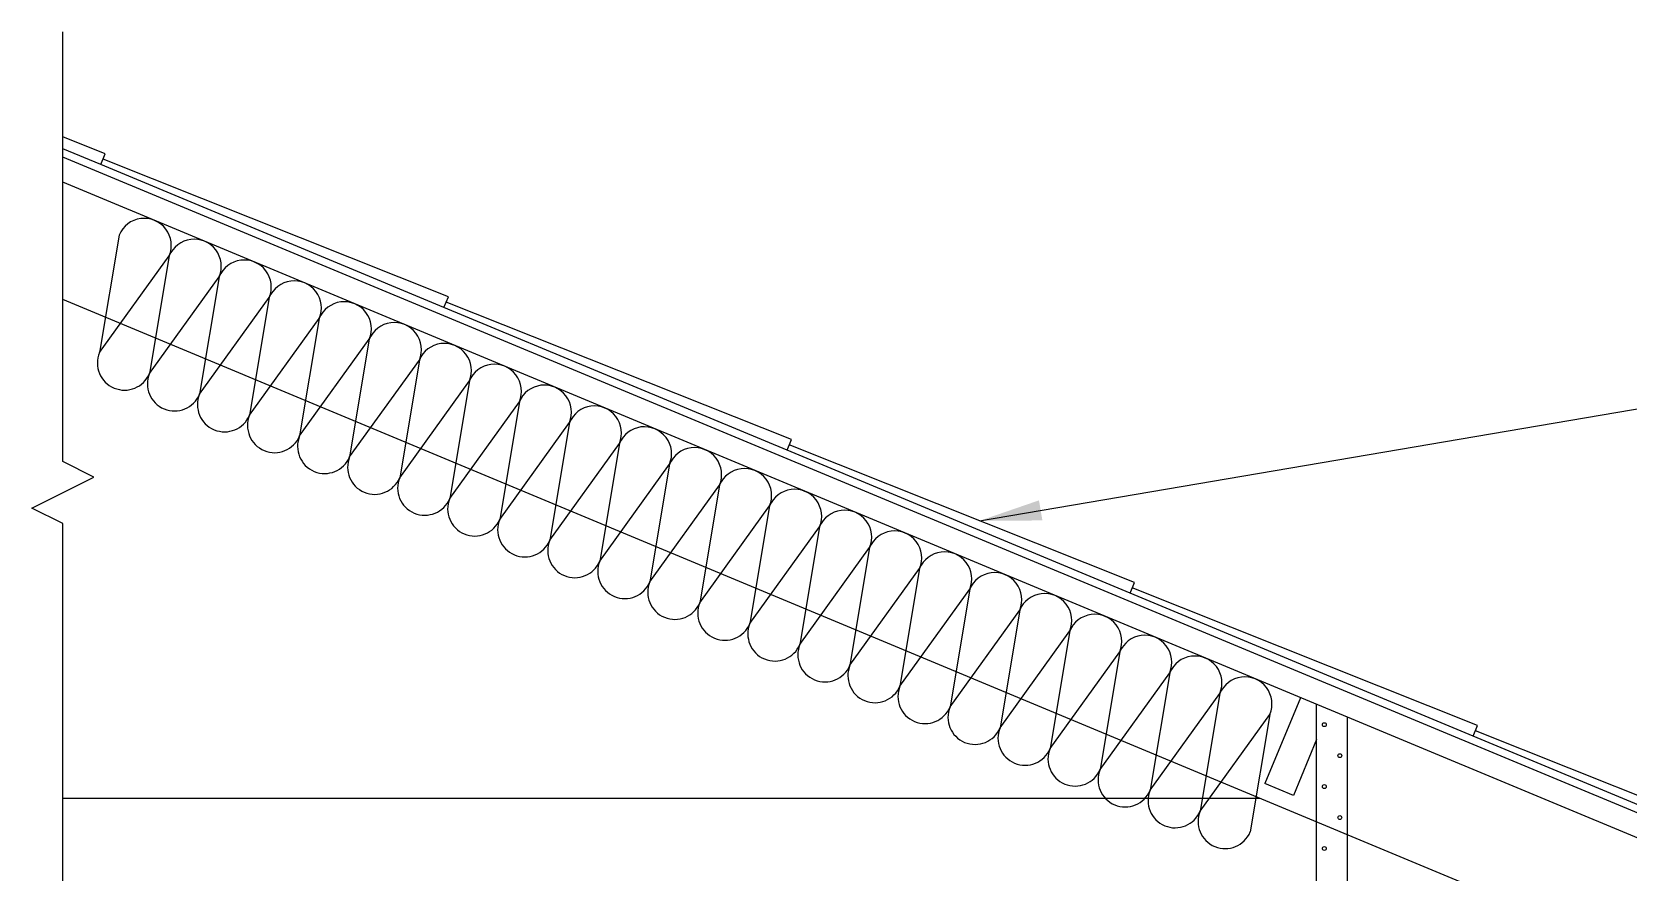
# Model space of a CAD drawing. Header units: inches. Extents: x -16 to 132, y -110 to 84.
# Drawn here: x 21.1 to 72.7, y 57.2 to 84.3 of the extents above; entities that cross this region are included whole.
import ezdxf

# ---------------------------------------------------------------- set-up
doc = ezdxf.new("R2010")
doc.units = ezdxf.units.IN
doc.header["$MEASUREMENT"] = 0
for name, color, linetype in [('LAYER 12', 12, 'Continuous'), ('LAYER 3', 3, 'Continuous'), ('LAYER 5', 5, 'Continuous'), ('LAYER 8', 8, 'Continuous')]:
    doc.layers.add(name, color=color, linetype=linetype)
doc.styles.add('NOTES', font='simplex.shx', dxfattribs={"height": 1})
doc.dimstyles.new('DIM-16', dxfattribs={"dimscale": 16, "dimtxt": 0.09375, "dimasz": 0.125, "dimexe": 0.1875, "dimexo": 0.0625, "dimgap": 0.0625, "dimtad": 0, "dimtih": 1, "dimtoh": 1, "dimdec": 4, "dimzin": 3, "dimdsep": 46, "dimlunit": 4, "dimtxsty": 'NOTES', "dimcen": 0.0625, "dimclrt": 4, "dimadec": 0, "dimazin": 0, "dimtfac": 1, "dimtdec": 4, "dimtofl": 0, "dimtmove": 0, "dimatfit": 3, "dimfxl": 1, "dimfrac": 2, "dimtolj": 1, "dimtzin": 0, "dimarcsym": 0})

msp = doc.modelspace()

# ---------------------------------------------------------------- linework, layer by layer
at = {"layer": 'LAYER 12'}
for p, q in [((23.94143, 77.76648), (23.30681, 73.9684)), ((23.30681, 73.9684), (25.55681, 77.0934)), ((25.55681, 77.0934), (24.9222, 73.29533)), ((24.9222, 73.29533), (27.1722, 76.42033)), ((27.1722, 76.42033), (26.53758, 72.62225)), ((26.53758, 72.62225), (28.78758, 75.74725)), ((28.78758, 75.74725), (28.15296, 71.94917)), ((28.15296, 71.94917), (30.40296, 75.07417)), ((30.40296, 75.07417), (29.76835, 71.2761)), ((29.76835, 71.2761), (32.01835, 74.4011)), ((32.01835, 74.4011), (31.38373, 70.60302)), ((31.38373, 70.60302), (33.63373, 73.72802)), ((33.63373, 73.72802), (32.99912, 69.92994)), ((32.99912, 69.92994), (35.24912, 73.05494)), ((35.24912, 73.05494), (34.6145, 69.25687)), ((34.6145, 69.25687), (36.8645, 72.38187)), ((36.8645, 72.38187), (36.22989, 68.58379)), ((36.22989, 68.58379), (38.47989, 71.70879)), ((38.47989, 71.70879), (37.84527, 67.91071)), ((37.84527, 67.91071), (40.09527, 71.03571)), ((40.09527, 71.03571), (39.46066, 67.23763)), ((39.46066, 67.23763), (41.71066, 70.36263)), ((41.71066, 70.36263), (41.07604, 66.56456)), ((41.07604, 66.56456), (43.32604, 69.68956)), ((43.32604, 69.68956), (42.69143, 65.89148)), ((42.69143, 65.89148), (44.94143, 69.01648)), ((44.94143, 69.01648), (44.30681, 65.2184)), ((44.30681, 65.2184), (46.55681, 68.3434)), ((46.55681, 68.3434), (45.9222, 64.54533)), ((45.9222, 64.54533), (48.1722, 67.67033)), ((48.1722, 67.67033), (47.53758, 63.87225)), ((47.53758, 63.87225), (49.78758, 66.99725)), ((49.78758, 66.99725), (49.15296, 63.19917)), ((49.15296, 63.19917), (51.40296, 66.32417)), ((51.40296, 66.32417), (50.76835, 62.5261)), ((50.76835, 62.5261), (53.01835, 65.6511)), ((53.01835, 65.6511), (52.38373, 61.85302)), ((52.38373, 61.85302), (54.63373, 64.97802)), ((54.63373, 64.97802), (53.99912, 61.17994)), ((53.99912, 61.17994), (56.24912, 64.30494)), ((56.24912, 64.30494), (55.6145, 60.50687)), ((55.6145, 60.50687), (57.8645, 63.63187)), ((57.8645, 63.63187), (57.22989, 59.83379)), ((57.22989, 59.83379), (59.47989, 62.95879)), ((59.47989, 62.95879), (58.84527, 59.16071)), ((62.08423, 62.82156), (60.93039, 60.05233)), ((62.60458, 56.89345), (62.60458, 62.60475)), ((58.84527, 59.16071), (61.09527, 62.28571)), ((61.09527, 62.28571), (60.46066, 58.48763)), ((63.60458, 51.07022), (63.60458, 62.18809)), ((62.60458, 61.47038), (61.85347, 59.66771)), ((61.85347, 59.66771), (60.93039, 60.05233))]:
    msp.add_line(p, q, dxfattribs=at)
for centre in [(62.85458, 61.95266), (63.35458, 60.95266), (62.85458, 59.95266), (63.35458, 58.95266), (62.85458, 57.95266)]:
    msp.add_circle(centre, 0.0625, dxfattribs=at)
for centre, start, end in [((24.74912, 77.42994), 337.380135, 157.380135), ((26.3645, 76.75687), 337.380135, 157.380135), ((27.97989, 76.08379), 337.380135, 157.380135), ((29.59527, 75.41071), 337.380135, 157.380135), ((31.21066, 74.73763), 337.380135, 157.380135), ((32.82604, 74.06456), 337.380135, 157.380135), ((34.44143, 73.39148), 337.380135, 157.380135), ((24.1145, 73.63187), 157.380135, 337.380135), ((25.72989, 72.95879), 157.380135, 337.380135), ((36.05681, 72.7184), 337.380135, 157.380135), ((37.6722, 72.04533), 337.380135, 157.380135), ((27.34527, 72.28571), 157.380135, 337.380135), ((39.28758, 71.37225), 337.380135, 157.380135), ((28.96066, 71.61263), 157.380135, 337.380135), ((30.57604, 70.93956), 157.380135, 247.380135), ((40.90296, 70.69917), 337.380135, 157.380135), ((42.51835, 70.0261), 337.380135, 157.380135), ((30.57604, 70.93956), 247.380135, 337.380135), ((32.19143, 70.26648), 157.380135, 337.380135), ((44.13373, 69.35302), 337.380135, 157.380135), ((33.80681, 69.5934), 157.380135, 337.380135), ((35.4222, 68.92033), 157.380135, 337.380135), ((45.74912, 68.67994), 337.380135, 157.380135), ((37.03758, 68.24725), 157.380135, 337.380135), ((47.3645, 68.00687), 337.380135, 157.380135), ((48.97989, 67.33379), 337.380135, 157.380135), ((38.65296, 67.57417), 157.380135, 337.380135), ((50.59527, 66.66071), 337.380135, 157.380135), ((40.26835, 66.9011), 157.380135, 337.380135), ((41.88373, 66.22802), 157.380135, 337.380135), ((52.21066, 65.98763), 337.380135, 157.380135), ((53.82604, 65.31456), 337.380135, 157.380135), ((43.49912, 65.55494), 157.380135, 337.380135), ((55.44143, 64.64148), 337.380135, 157.380135), ((45.1145, 64.88187), 157.380135, 337.380135), ((46.72989, 64.20879), 157.380135, 337.380135), ((57.05681, 63.9684), 337.380135, 157.380135), ((58.6722, 63.29533), 337.380135, 157.380135), ((48.34527, 63.53571), 157.380135, 337.380135), ((60.28758, 62.62225), 337.380135, 157.380135), ((49.96066, 62.86263), 157.380135, 337.380135), ((51.57604, 62.18956), 157.380135, 337.380135), ((53.19143, 61.51648), 157.380135, 337.380135), ((54.80681, 60.8434), 157.380135, 337.380135), ((56.4222, 60.17033), 157.380135, 337.380135), ((58.03758, 59.49725), 157.380135, 337.380135), ((59.65296, 58.82417), 157.380135, 337.380135)]:
    msp.add_arc(centre, 0.875, start, end, dxfattribs=at)
at = {"layer": 'LAYER 3', "flags": 128}
msp.add_lwpolyline([(22.12492, 54.57022), (22.12492, 68.4484), (21.12492, 68.9484), (23.12492, 69.9484), (22.12492, 70.4484), (22.12492, 84.32658)], dxfattribs=at)
at = {"layer": 'LAYER 5'}
for p, q in [((23.49511, 80.38995), (22.12492, 80.9359)), ((23.35088, 80.04379), (22.12492, 80.55461)), ((88.68742, 52.5494), (22.12492, 80.28378)), ((23.35088, 80.04379), (23.49511, 80.38995)), ((34.4278, 75.42841), (23.35088, 80.04379)), ((34.57203, 75.77456), (23.42299, 80.21687)), ((88.68742, 51.7369), (22.12492, 79.47128)), ((34.4278, 75.42841), (34.57203, 75.77456)), ((85.68742, 49.19523), (22.12492, 75.67961)), ((45.50472, 70.81302), (34.4278, 75.42841)), ((45.64895, 71.15918), (34.49992, 75.60148)), ((45.50472, 70.81302), (45.64895, 71.15918)), ((56.58165, 66.19764), (45.50472, 70.81302)), ((56.72588, 66.54379), (45.57684, 70.9861)), ((56.58165, 66.19764), (56.72588, 66.54379)), ((67.65857, 61.58225), (56.58165, 66.19764)), ((67.8028, 61.92841), (56.65376, 66.37072)), ((67.65857, 61.58225), (67.8028, 61.92841)), ((78.73549, 56.96687), (67.65857, 61.58225)), ((78.87972, 57.31302), (67.73068, 61.75533)), ((60.78744, 59.57022), (22.12492, 59.57022))]:
    msp.add_line(p, q, dxfattribs=at)

# ---------------------------------------------------------------- leaders
at = {"layer": 'LAYER 8'}
msp.add_leader([(51.7241, 68.53674), (91.34279, 75.29245), (106.65379, 75.29245)], dimstyle='DIM-16', dxfattribs=at)

doc.saveas('drawing.dxf')
